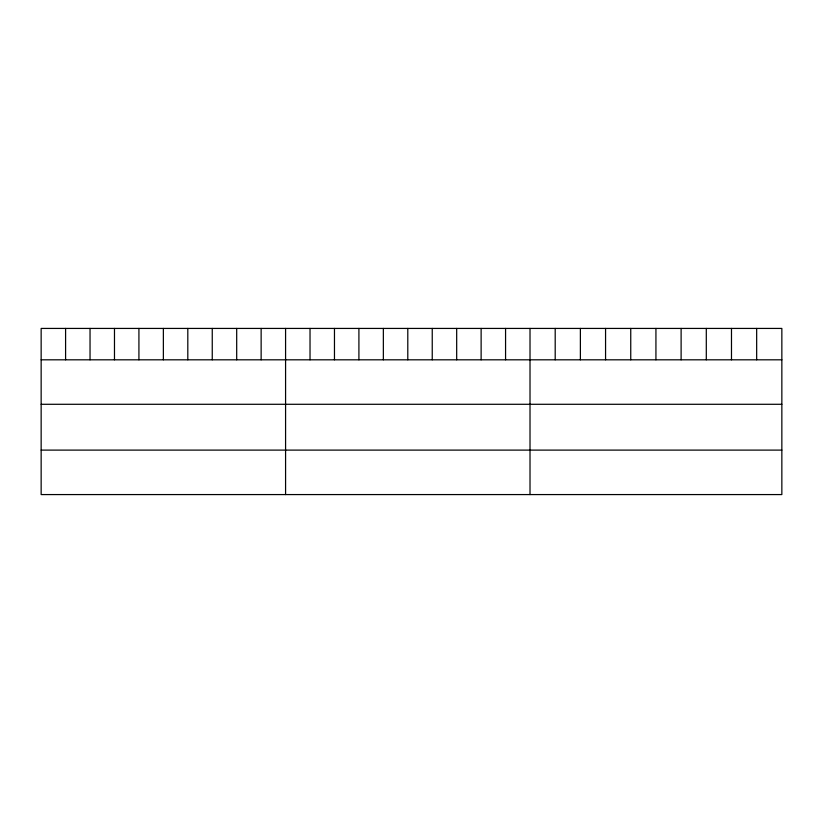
<?xml version="1.0" encoding="UTF-8"?>
<svg xmlns="http://www.w3.org/2000/svg" width="823" height="823" viewBox="0 0 823 823"><rect width="100%" height="100%" fill="white"/><g stroke="black" fill="none" stroke-linecap="round" stroke-linejoin="round"><path stroke-width="1.23" d="M781.85 359.816L781.85 494.572L41.15 494.572L41.15 328.428L781.85 328.428L781.85 359.816L41.15 359.816M41.15 404.288L781.85 404.288M41.15 450.109L781.85 450.109M756.666 328.428L756.666 359.816M731.482 328.428L731.482 359.816M706.299 328.428L706.299 359.816M681.115 328.428L681.115 359.816M655.931 328.428L655.931 359.816M630.747 328.428L630.747 359.816M605.563 328.428L605.563 359.816M580.38 328.428L580.38 359.816M555.196 328.428L555.196 359.816M530.012 328.428L530.012 494.572M505.569 328.428L505.569 359.816M481.126 328.428L481.126 359.816M456.683 328.428L456.683 359.816M432.24 328.428L432.24 359.816M407.796 328.428L407.796 359.816M383.353 328.428L383.353 359.816M358.91 328.428L358.91 359.816M334.467 328.428L334.467 359.816M310.024 328.428L310.024 359.816M285.581 328.428L285.581 494.572M261.138 328.428L261.138 359.816M236.695 328.428L236.695 359.816M212.252 328.428L212.252 359.816M187.809 328.428L187.809 359.816M163.366 328.428L163.366 359.816M138.922 328.428L138.922 359.816M114.479 328.428L114.479 359.816M90.036 328.428L90.036 359.816M65.593 328.428L65.593 359.816"/></g></svg>
